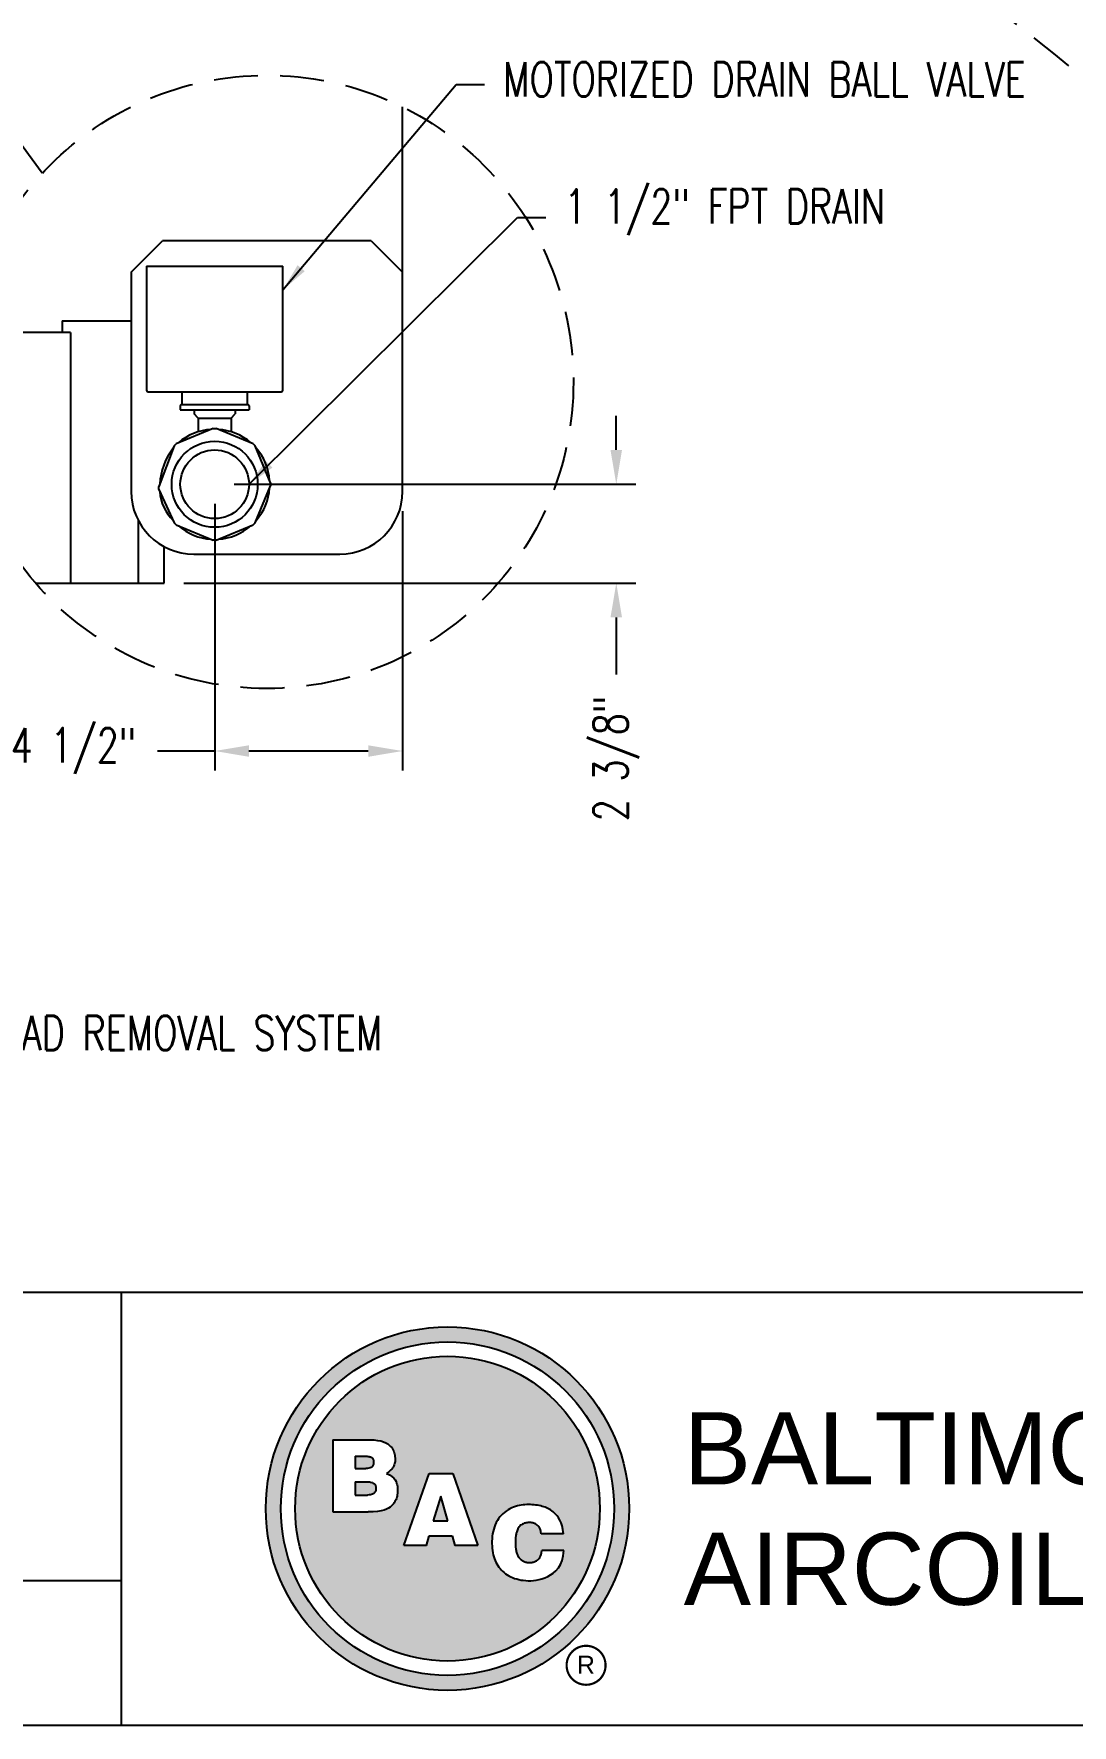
# Model space of a CAD drawing. Header units: millimetres. Extents: x 17046 to 32328, y 18593 to 29476.
# Drawn here: x 17323.8 to 17473.1, y 18593.2 to 18836.3 of the extents above; entities that cross this region are included whole.
import ezdxf
from ezdxf.enums import TextEntityAlignment as Align

# ---------------------------------------------------------------- set-up
doc = ezdxf.new("R2010")
doc.units = ezdxf.units.MM
doc.header["$LTSCALE"] = 5
doc.linetypes.add('HIDDEN', pattern=[9.525, 6.35, -3.175])
for name, color, linetype in [('PAD-REMOVAL', 3, 'Continuous'), ('RECIRCULATION-CONTROL', 3, 'Continuous'), ('TEXT', 4, 'Continuous')]:
    doc.layers.add(name, color=color, linetype=linetype)
doc.styles.add('BAC', font='swissk.ttf')
doc.styles.add('BACtblk', font='swisscl.ttf')
doc.styles.add('BACtblkBold', font='swissck.ttf')
doc.styles.add('SUBMITTAL', font='romans.shx', dxfattribs={"width": 0.75})
doc.dimstyles.new('SUBMITTAL', dxfattribs={"dimtxt": 0.09375, "dimasz": 0.09375, "dimexe": 0.03125, "dimexo": 0.0625, "dimgap": 0.0625, "dimtad": 0, "dimdec": 4, "dimzin": 4, "dimdsep": 46, "dimlunit": 4, "dimtxsty": 'SUBMITTAL', "dimcen": 0.09375, "dimclre": 6, "dimadec": 0, "dimazin": 0, "dimtfac": 1, "dimtdec": 0, "dimtofl": 0, "dimtmove": 0, "dimatfit": 3, "dimfxl": 0, "dimfrac": 2, "dimtolj": 1, "dimtzin": 4, "dimarcsym": 0})

# ---------------------------------------------------------------- blocks, each defined once
blk = doc.blocks.new('BORDER')
blk.add_line((0, 0), (1, 0))
blk = doc.blocks.new('*D12')
at = {"layer": 'RECIRCULATION-CONTROL', "color": 6, "lineweight": -2}
for p, q in [((17349.83, 18768.71), (17349.83, 18730.38)), ((17376.83, 18767.68), (17376.83, 18730.38))]:
    blk.add_line(p, q, dxfattribs=at)
at = {"layer": 'RECIRCULATION-CONTROL', "color": 3, "lineweight": -2}
for p, q in [((17349.83, 18733.2), (17341.61, 18733.2)), ((17371.9, 18733.2), (17354.76, 18733.2))]:
    blk.add_line(p, q, dxfattribs=at)
at = {"layer": 'RECIRCULATION-CONTROL', "color": 3}
for points in [[(17354.76, 18734.02), (17354.76, 18732.37), (17349.83, 18733.2)], [(17371.9, 18734.02), (17371.9, 18732.37), (17376.83, 18733.2)]]:
    blk.add_solid(points, dxfattribs=at)
at = {"layer": 'RECIRCULATION-CONTROL', "color": 3, "insert": (17329.55, 18733.2), "char_height": 4.929, "attachment_point": 5, "style": 'SUBMITTAL'}
blk.add_mtext('\\A1;4 1/2"', dxfattribs=at)
blk = doc.blocks.new('*D13')
at = {"layer": 'RECIRCULATION-CONTROL', "color": 3, "lineweight": -2}
for p, q in [((17407.55, 18776.46), (17407.55, 18781.39)), ((17407.55, 18752.4), (17407.55, 18744.19))]:
    blk.add_line(p, q, dxfattribs=at)
at = {"layer": 'RECIRCULATION-CONTROL', "color": 6, "lineweight": -2}
for p, q in [((17352.65, 18771.53), (17410.36, 18771.53)), ((17345.41, 18757.33), (17410.36, 18757.33))]:
    blk.add_line(p, q, dxfattribs=at)
at = {"layer": 'RECIRCULATION-CONTROL', "color": 3}
for points in [[(17406.72, 18776.46), (17408.37, 18776.46), (17407.55, 18771.53)], [(17406.72, 18752.4), (17408.37, 18752.4), (17407.55, 18757.33)]]:
    blk.add_solid(points, dxfattribs=at)
at = {"layer": 'RECIRCULATION-CONTROL', "color": 3, "insert": (17407.55, 18732.13), "char_height": 4.929, "attachment_point": 5, "rotation": 90, "style": 'SUBMITTAL'}
blk.add_mtext('\\A1;2 3/8"', dxfattribs=at)
blk = doc.blocks.new('bacstblk')
h = blk.add_hatch(color=150)
h.dxf.hatch_style = 1
h.paths.add_polyline_path([(3.7506, 0.375, 1), (4.3799, 0.375, 1)])
h.paths.add_polyline_path([(4.3539, 0.375, -1), (3.7765, 0.375, -1)], flags=16)
h.paths.add_polyline_path([(4.3291, 0.375, -1), (3.8014, 0.375, -1)], flags=0)
h.paths.add_polyline_path([(3.943, 0.4942), (3.9603, 0.4889), (3.9714, 0.4784), (3.9755, 0.4618), (3.9722, 0.4467), (3.9609, 0.436), (3.974, 0.427), (3.9786, 0.415), (3.9789, 0.3973), (3.9729, 0.3838), (3.9613, 0.374), (3.9476, 0.3704), (3.9345, 0.3692), (3.8665, 0.3692), (3.8665, 0.4942)], flags=0)
h.paths.add_polyline_path([(4.0335, 0.4361), (4.0742, 0.4361), (4.1177, 0.3111), (4.0779, 0.3111), (4.0731, 0.3277), (4.0333, 0.3277), (4.0286, 0.3111), (3.9895, 0.3111)], flags=0)
h.paths.add_polyline_path([(4.1681, 0.3721), (4.1826, 0.3792), (4.1988, 0.3822), (4.2152, 0.3818), (4.233, 0.3787), (4.246, 0.3717), (4.2575, 0.3605), (4.2641, 0.3456), (4.266, 0.3315), (4.2275, 0.3315), (4.227, 0.3353), (4.2262, 0.3385), (4.2251, 0.3412), (4.2237, 0.3434), (4.2223, 0.3451), (4.2207, 0.3465), (4.2191, 0.3476), (4.2174, 0.3485), (4.2158, 0.3493), (4.2143, 0.3499), (4.2128, 0.3503), (4.2112, 0.3506), (4.2097, 0.3509), (4.2082, 0.351), (4.2066, 0.351), (4.205, 0.3509), (4.2033, 0.3507), (4.2016, 0.3504), (4.1999, 0.3501), (4.1982, 0.3496), (4.1965, 0.3489), (4.1949, 0.3482), (4.1933, 0.3472), (4.1919, 0.3461), (4.1905, 0.3449), (4.1893, 0.3434), (4.1882, 0.3418), (4.1873, 0.3401), (4.1864, 0.3384), (4.1856, 0.3365), (4.185, 0.3347), (4.1844, 0.3328), (4.184, 0.3309), (4.1836, 0.329), (4.1833, 0.3272), (4.1831, 0.3253), (4.183, 0.3234), (4.1829, 0.3216), (4.1828, 0.3197), (4.1828, 0.3178), (4.1828, 0.3158), (4.1829, 0.3139), (4.1829, 0.3119), (4.1831, 0.31), (4.1832, 0.308), (4.1834, 0.3061), (4.1837, 0.3043), (4.184, 0.3025), (4.1844, 0.3007), (4.1848, 0.299), (4.1853, 0.2974), (4.1859, 0.2959), (4.1865, 0.2944), (4.1872, 0.293), (4.188, 0.2917), (4.1889, 0.2904), (4.1899, 0.2893), (4.1909, 0.2882), (4.192, 0.2871), (4.1932, 0.2862), (4.1944, 0.2853), (4.1956, 0.2846), (4.1969, 0.2839), (4.1981, 0.2834), (4.1994, 0.2829), (4.2007, 0.2825), (4.2019, 0.2822), (4.2032, 0.282), (4.2045, 0.2819), (4.2057, 0.2818), (4.207, 0.2818), (4.2083, 0.2818), (4.2096, 0.2819), (4.211, 0.282), (4.2123, 0.2821), (4.2137, 0.2824), (4.2151, 0.2828), (4.2165, 0.2833), (4.2179, 0.284), (4.2194, 0.2848), (4.2209, 0.2858), (4.2224, 0.2871), (4.2239, 0.2886), (4.2252, 0.2905), (4.2264, 0.2927), (4.2274, 0.2954), (4.2282, 0.2986), (4.2286, 0.3024), (4.2667, 0.3024), (4.2652, 0.2888), (4.2582, 0.2721), (4.2446, 0.26), (4.229, 0.2531), (4.2146, 0.2503), (4.1987, 0.2502), (4.1812, 0.2537), (4.1655, 0.2618), (4.1537, 0.2735), (4.1468, 0.2865), (4.1431, 0.3002), (4.1418, 0.3168), (4.1433, 0.3339), (4.1484, 0.3494), (4.1569, 0.3625)], flags=0)
h = blk.add_hatch(color=150)
h.dxf.hatch_style = 1
h.paths.add_polyline_path([(3.8014, 0.375, 1), (4.3291, 0.375, 1)])
h.paths.add_polyline_path([(4.0742, 0.4361), (4.1177, 0.3111), (4.0779, 0.3111), (4.0731, 0.3277), (4.0333, 0.3277), (4.0286, 0.3111), (3.9895, 0.3111), (4.0335, 0.4361)], flags=16)
h.paths.add_polyline_path([(3.974, 0.427), (3.9786, 0.415), (3.9789, 0.3973), (3.9729, 0.3838), (3.9613, 0.374), (3.9476, 0.3704), (3.9345, 0.3692), (3.8665, 0.3692), (3.8665, 0.4942), (3.943, 0.4942), (3.9603, 0.4889), (3.9714, 0.4784), (3.9755, 0.4618), (3.9722, 0.4467), (3.9609, 0.436)], flags=16)
h.paths.add_polyline_path([(4.266, 0.3315), (4.2275, 0.3315), (4.227, 0.3353), (4.2262, 0.3385), (4.2251, 0.3412), (4.2237, 0.3434), (4.2223, 0.3451), (4.2207, 0.3465), (4.2191, 0.3476), (4.2174, 0.3485), (4.2158, 0.3493), (4.2143, 0.3499), (4.2128, 0.3503), (4.2112, 0.3506), (4.2097, 0.3509), (4.2082, 0.351), (4.2066, 0.351), (4.205, 0.3509), (4.2033, 0.3507), (4.2016, 0.3504), (4.1999, 0.3501), (4.1982, 0.3496), (4.1965, 0.3489), (4.1949, 0.3482), (4.1933, 0.3472), (4.1919, 0.3461), (4.1905, 0.3449), (4.1893, 0.3434), (4.1882, 0.3418), (4.1873, 0.3401), (4.1864, 0.3384), (4.1856, 0.3365), (4.185, 0.3347), (4.1844, 0.3328), (4.184, 0.3309), (4.1836, 0.329), (4.1833, 0.3272), (4.1831, 0.3253), (4.183, 0.3234), (4.1829, 0.3216), (4.1828, 0.3197), (4.1828, 0.3178), (4.1828, 0.3158), (4.1829, 0.3139), (4.1829, 0.3119), (4.1831, 0.31), (4.1832, 0.308), (4.1834, 0.3061), (4.1837, 0.3043), (4.184, 0.3025), (4.1844, 0.3007), (4.1848, 0.299), (4.1853, 0.2974), (4.1859, 0.2959), (4.1865, 0.2944), (4.1872, 0.293), (4.188, 0.2917), (4.1889, 0.2904), (4.1899, 0.2893), (4.1909, 0.2882), (4.192, 0.2871), (4.1932, 0.2862), (4.1944, 0.2853), (4.1956, 0.2846), (4.1969, 0.2839), (4.1981, 0.2834), (4.1994, 0.2829), (4.2007, 0.2825), (4.2019, 0.2822), (4.2032, 0.282), (4.2045, 0.2819), (4.2057, 0.2818), (4.207, 0.2818), (4.2083, 0.2818), (4.2096, 0.2819), (4.211, 0.282), (4.2123, 0.2821), (4.2137, 0.2824), (4.2151, 0.2828), (4.2165, 0.2833), (4.2179, 0.284), (4.2194, 0.2848), (4.2209, 0.2858), (4.2224, 0.2871), (4.2239, 0.2886), (4.2252, 0.2905), (4.2264, 0.2927), (4.2274, 0.2954), (4.2282, 0.2986), (4.2286, 0.3024), (4.2667, 0.3024), (4.2652, 0.2888), (4.2582, 0.2721), (4.2446, 0.26), (4.229, 0.2531), (4.2146, 0.2503), (4.1987, 0.2502), (4.1812, 0.2537), (4.1655, 0.2618), (4.1537, 0.2735), (4.1468, 0.2865), (4.1431, 0.3002), (4.1418, 0.3168), (4.1433, 0.3339), (4.1484, 0.3494), (4.1569, 0.3625), (4.1681, 0.3721), (4.1826, 0.3792), (4.1988, 0.3822), (4.2152, 0.3818), (4.233, 0.3787), (4.246, 0.3717), (4.2575, 0.3605), (4.2641, 0.3456)], flags=16)
h = blk.add_hatch(color=150)
h.dxf.hatch_style = 1
h.paths.add_polyline_path([(3.9339, 0.4471), (3.9348, 0.4479), (3.9355, 0.4488), (3.936, 0.4497), (3.9364, 0.4506), (3.9368, 0.4515), (3.937, 0.4524), (3.9372, 0.4533), (3.9373, 0.4542), (3.9373, 0.4552), (3.9373, 0.4561), (3.9372, 0.457), (3.937, 0.458), (3.9368, 0.4589), (3.9365, 0.4598), (3.9362, 0.4606), (3.9358, 0.4615), (3.9352, 0.4622), (3.9346, 0.4629), (3.9339, 0.4635), (3.933, 0.464), (3.932, 0.4645), (3.9308, 0.4648), (3.9294, 0.4651), (3.9277, 0.4654), (3.9258, 0.4656), (3.9236, 0.4658), (3.921, 0.4659), (3.9054, 0.4659), (3.9054, 0.4445), (3.9237, 0.4445), (3.9267, 0.4447), (3.9292, 0.4452), (3.9312, 0.4457), (3.9327, 0.4464)])
h.paths.add_polyline_path([(3.9412, 0.4083), (3.9413, 0.4092), (3.9413, 0.4102), (3.9412, 0.4112), (3.9411, 0.4122), (3.941, 0.4132), (3.9407, 0.4142), (3.9403, 0.4152), (3.9398, 0.4161), (3.9393, 0.417), (3.9385, 0.4178), (3.9377, 0.4186), (3.9366, 0.4193), (3.9354, 0.42), (3.9339, 0.4205), (3.932, 0.4209), (3.9299, 0.4213), (3.9273, 0.4215), (3.9243, 0.4215), (3.9054, 0.4215), (3.9054, 0.3986), (3.9265, 0.3986), (3.9293, 0.3988), (3.9317, 0.3992), (3.9336, 0.3997), (3.9352, 0.4002), (3.9365, 0.4008), (3.9376, 0.4015), (3.9384, 0.4023), (3.9391, 0.403), (3.9396, 0.4038), (3.9401, 0.4047), (3.9405, 0.4055), (3.9408, 0.4064), (3.941, 0.4073)])
h.paths.add_polyline_path([(4.0534, 0.3968), (4.0405, 0.3539), (4.0658, 0.3539)])
for p, q in [((0, 0.75), (10, 0.75)), ((3.5, 0.75), (3.5, 0)), ((3.5, 0.25), (0, 0.25))]:
    blk.add_line(p, q)
at = {"color": 150}
for p, q in [((3.8665, 0.4942), (3.9302, 0.4942)), ((3.8665, 0.4942), (3.8665, 0.3692)), ((3.9054, 0.4659), (3.9054, 0.4445)), ((3.9054, 0.4659), (3.921, 0.4659)), ((3.9054, 0.4445), (3.9237, 0.4445)), ((3.9054, 0.4215), (3.9054, 0.3986)), ((3.9054, 0.4215), (3.9243, 0.4215)), ((3.9895, 0.3111), (4.0335, 0.4361)), ((4.0335, 0.4361), (4.0742, 0.4361)), ((4.0742, 0.4361), (4.1177, 0.3111)), ((3.9054, 0.3986), (3.9265, 0.3986)), ((4.0534, 0.3968), (4.0405, 0.3539)), ((4.0658, 0.3539), (4.0534, 0.3968)), ((3.8665, 0.3692), (3.9279, 0.3692)), ((4.0405, 0.3539), (4.0658, 0.3539)), ((4.0286, 0.3111), (4.0333, 0.3277)), ((4.0333, 0.3277), (4.0731, 0.3277)), ((4.0731, 0.3277), (4.0779, 0.3111)), ((4.266, 0.3315), (4.2275, 0.3315)), ((4.0286, 0.3111), (3.9895, 0.3111)), ((4.1177, 0.3111), (4.0779, 0.3111)), ((4.2667, 0.3024), (4.2286, 0.3024))]:
    blk.add_line(p, q, dxfattribs=at)
for points in [[(3.9302, 0.4942), (3.9378, 0.494), (3.9442, 0.4933), (3.9498, 0.4922), (3.9544, 0.4907), (3.9584, 0.489), (3.9617, 0.4871), (3.9644, 0.4851), (3.9666, 0.4829), (3.9685, 0.4808), (3.97, 0.4786), (3.9713, 0.4764), (3.9722, 0.4742), (3.973, 0.4719), (3.9735, 0.4697), (3.9739, 0.4675), (3.9742, 0.4654), (3.9744, 0.4632), (3.9744, 0.4611), (3.9744, 0.459), (3.9743, 0.4569), (3.974, 0.4548), (3.9735, 0.4529), (3.9729, 0.4509), (3.9722, 0.449), (3.9712, 0.4471), (3.97, 0.4454), (3.9687, 0.4436), (3.9672, 0.442), (3.9655, 0.4404), (3.9637, 0.4389), (3.9617, 0.4374), (3.9595, 0.4361)], [(3.921, 0.4659), (3.9236, 0.4658), (3.9258, 0.4656), (3.9277, 0.4654), (3.9294, 0.4651), (3.9308, 0.4648), (3.932, 0.4645), (3.933, 0.464), (3.9339, 0.4635), (3.9346, 0.4629), (3.9352, 0.4622), (3.9358, 0.4615), (3.9362, 0.4606), (3.9365, 0.4598), (3.9368, 0.4589), (3.937, 0.458), (3.9372, 0.457), (3.9373, 0.4561), (3.9373, 0.4552), (3.9373, 0.4542), (3.9372, 0.4533), (3.937, 0.4524), (3.9368, 0.4515), (3.9364, 0.4506), (3.936, 0.4497), (3.9355, 0.4488), (3.9348, 0.4479), (3.9339, 0.4471), (3.9327, 0.4464), (3.9312, 0.4457), (3.9292, 0.4452), (3.9267, 0.4447), (3.9237, 0.4445)], [(3.9243, 0.4215), (3.9273, 0.4215), (3.9299, 0.4213), (3.932, 0.4209), (3.9339, 0.4205), (3.9354, 0.42), (3.9366, 0.4193), (3.9377, 0.4186), (3.9385, 0.4178), (3.9393, 0.417), (3.9398, 0.4161), (3.9403, 0.4152), (3.9407, 0.4142), (3.941, 0.4132), (3.9411, 0.4122), (3.9412, 0.4112), (3.9413, 0.4102), (3.9413, 0.4092), (3.9412, 0.4083), (3.941, 0.4073), (3.9408, 0.4064), (3.9405, 0.4055), (3.9401, 0.4047), (3.9396, 0.4038), (3.9391, 0.403), (3.9384, 0.4023), (3.9376, 0.4015), (3.9365, 0.4008), (3.9352, 0.4002), (3.9336, 0.3997), (3.9317, 0.3992), (3.9293, 0.3988), (3.9265, 0.3986)], [(3.9595, 0.4361), (3.9648, 0.4333), (3.9689, 0.4305), (3.972, 0.4276), (3.9744, 0.4247), (3.976, 0.4218), (3.9771, 0.4188), (3.9778, 0.416), (3.9783, 0.4132), (3.9786, 0.4106), (3.9787, 0.408), (3.9787, 0.4056), (3.9787, 0.4033), (3.9785, 0.401), (3.9782, 0.3989), (3.9778, 0.3968), (3.9773, 0.3948), (3.9767, 0.3928), (3.976, 0.3909), (3.9752, 0.389), (3.9742, 0.3871), (3.973, 0.3852), (3.9716, 0.3834), (3.9699, 0.3815), (3.968, 0.3796), (3.9657, 0.3777), (3.963, 0.3758), (3.9596, 0.374), (3.9555, 0.3724), (3.9504, 0.3711), (3.9442, 0.3701), (3.9367, 0.3694), (3.9279, 0.3692)], [(4.266, 0.3315), (4.265, 0.339), (4.2636, 0.3453), (4.2619, 0.3507), (4.2598, 0.3552), (4.2576, 0.3591), (4.2553, 0.3623), (4.2528, 0.365), (4.2504, 0.3674), (4.2481, 0.3694), (4.2458, 0.3712), (4.2436, 0.3728), (4.2413, 0.3742), (4.2391, 0.3754), (4.2368, 0.3765), (4.2344, 0.3774), (4.2319, 0.3783), (4.2294, 0.379), (4.2267, 0.3797), (4.2239, 0.3803), (4.2211, 0.3808), (4.2181, 0.3812), (4.2151, 0.3816), (4.212, 0.3818), (4.2089, 0.382), (4.2058, 0.382), (4.2026, 0.382), (4.1994, 0.3818), (4.1962, 0.3815), (4.1929, 0.3811), (4.1896, 0.3805), (4.1863, 0.3797), (4.183, 0.3787), (4.1797, 0.3776), (4.1765, 0.3762), (4.1732, 0.3746), (4.1701, 0.3729), (4.167, 0.3709), (4.164, 0.3686), (4.1612, 0.3662), (4.1585, 0.3636), (4.156, 0.3607), (4.1537, 0.3576), (4.1516, 0.3543), (4.1497, 0.3509), (4.148, 0.3472), (4.1465, 0.3435), (4.1452, 0.3396), (4.1441, 0.3355), (4.1433, 0.3314), (4.1427, 0.3272), (4.1423, 0.3229), (4.1421, 0.3187), (4.1421, 0.3145), (4.1423, 0.3103), (4.1426, 0.3063), (4.1431, 0.3024), (4.1437, 0.2986), (4.1445, 0.295), (4.1454, 0.2916), (4.1465, 0.2883), (4.1477, 0.2852), (4.149, 0.2822), (4.1506, 0.2793), (4.1523, 0.2765), (4.1541, 0.2738), (4.1562, 0.2713), (4.1584, 0.2688), (4.1607, 0.2665), (4.1633, 0.2643), (4.1659, 0.2623), (4.1687, 0.2604), (4.1717, 0.2586), (4.1748, 0.257), (4.178, 0.2556), (4.1814, 0.2543), (4.185, 0.2532), (4.1887, 0.2522), (4.1925, 0.2514), (4.1965, 0.2509), (4.2007, 0.2504), (4.2051, 0.2502), (4.2096, 0.2502), (4.2142, 0.2505), (4.219, 0.2511), (4.2238, 0.2521), (4.2287, 0.2534), (4.2337, 0.2551), (4.2387, 0.2573), (4.2437, 0.2601), (4.2485, 0.2634), (4.2531, 0.2675), (4.2572, 0.2724), (4.2608, 0.2782), (4.2637, 0.2851), (4.2657, 0.2931), (4.2667, 0.3024)], [(4.2275, 0.3315), (4.227, 0.3353), (4.2262, 0.3385), (4.2251, 0.3412), (4.2237, 0.3434), (4.2223, 0.3451), (4.2207, 0.3465), (4.2191, 0.3476), (4.2174, 0.3485), (4.2158, 0.3493), (4.2143, 0.3499), (4.2128, 0.3503), (4.2112, 0.3506), (4.2097, 0.3509), (4.2082, 0.351), (4.2066, 0.351), (4.205, 0.3509), (4.2033, 0.3507), (4.2016, 0.3504), (4.1999, 0.3501), (4.1982, 0.3496), (4.1965, 0.3489), (4.1949, 0.3482), (4.1933, 0.3472), (4.1919, 0.3461), (4.1905, 0.3449), (4.1893, 0.3434), (4.1882, 0.3418), (4.1873, 0.3401), (4.1864, 0.3384), (4.1856, 0.3365), (4.185, 0.3347), (4.1844, 0.3328), (4.184, 0.3309), (4.1836, 0.329), (4.1833, 0.3272), (4.1831, 0.3253), (4.183, 0.3234), (4.1829, 0.3216), (4.1828, 0.3197), (4.1828, 0.3178), (4.1828, 0.3158), (4.1829, 0.3139), (4.1829, 0.3119), (4.1831, 0.31), (4.1832, 0.308), (4.1834, 0.3061), (4.1837, 0.3043), (4.184, 0.3025), (4.1844, 0.3007), (4.1848, 0.299), (4.1853, 0.2974), (4.1859, 0.2959), (4.1865, 0.2944), (4.1872, 0.293), (4.188, 0.2917), (4.1889, 0.2904), (4.1899, 0.2893), (4.1909, 0.2882), (4.192, 0.2871), (4.1932, 0.2862), (4.1944, 0.2853), (4.1956, 0.2846), (4.1969, 0.2839), (4.1981, 0.2834), (4.1994, 0.2829), (4.2007, 0.2825), (4.2019, 0.2822), (4.2032, 0.282), (4.2045, 0.2819), (4.2057, 0.2818), (4.207, 0.2818), (4.2083, 0.2818), (4.2096, 0.2819), (4.211, 0.282), (4.2123, 0.2821), (4.2137, 0.2824), (4.2151, 0.2828), (4.2165, 0.2833), (4.2179, 0.284), (4.2194, 0.2848), (4.2209, 0.2858), (4.2224, 0.2871), (4.2239, 0.2886), (4.2252, 0.2905), (4.2264, 0.2927), (4.2274, 0.2954), (4.2282, 0.2986), (4.2286, 0.3024)]]:
    blk.add_lwpolyline(points, dxfattribs=at)
for radius in [0.3147, 0.2887, 0.2639]:
    blk.add_circle((4.0652, 0.375), radius, dxfattribs=at)
at = {"layer": 'TEXT', "color": 150, "linetype": 'Continuous', "const_width": 0.00375}
blk.add_lwpolyline([(4.2715, 0.1037, 1), (4.339, 0.1037, 1)], format="xyb", close=True, dxfattribs=at)
at = {"layer": 'TEXT', "color": 150, "style": 'BAC'}
for s, p in [('BALTIMORE', (4.4744, 0.4169)), ('AIRCOIL COMPANY', (4.4744, 0.2084))]:
    blk.add_text(s, height=0.125, dxfattribs=at).set_placement(p)
at = {"layer": 'TEXT', "color": 150, "linetype": 'Continuous', "style": 'BAC'}
blk.add_text('R', height=0.0312, dxfattribs=at).set_placement((4.2891, 0.0891))
at = {"layer": 'TEXT', "color": 4, "style": 'BACtblkBold'}
for tag, height, p in [('MODEL1', 0.1094, (8.25, 0.5715)), ('MODEL2', 0.1094, (8.25, 0.384)), ('DWGNUM', 0.1406, (8.0938, 0.0312))]:
    blk.add_attdef(tag, text='', height=height, dxfattribs=at).set_placement(p, align=Align.CENTER)
for tag, p in [('DESC', (0.0625, 0.5312)), ('ORDER', (0.9643, 0.3438)), ('DATE', (0.5402, 0.0625))]:
    blk.add_attdef(tag, p, '', height=0.125, dxfattribs=at)
blk.add_attdef('REV', text='', height=0.1562, dxfattribs=at).set_placement((9.8438, 0.1562), align=Align.MIDDLE)
at = {"layer": 'TEXT', "color": 4, "style": 'BACtblk', "flags": 1}
blk.add_attdef('DWGBY', (2.0402, 0.0625), '', height=0.0938, dxfattribs=at)

msp = doc.modelspace()

# ---------------------------------------------------------------- linework, layer by layer
at = {"layer": 'RECIRCULATION-CONTROL'}
for p, q in [((17376.8296, 18795.0113), (17376.8296, 18825.7571)), ((17337.8296, 18801.997), (17342.3296, 18806.497)), ((17372.3296, 18806.497), (17342.3296, 18806.497)), ((17372.3296, 18806.497), (17376.8296, 18801.997)), ((17340.0265, 18802.8876), (17340.0265, 18785.06)), ((17340.0265, 18802.8876), (17359.6328, 18802.8876)), ((17359.6328, 18785.06), (17359.6328, 18802.8876)), ((17337.8296, 18801.997), (17337.8296, 18770.497)), ((17376.8296, 18770.497), (17376.8296, 18801.997)), ((17329.0938, 18793.3339), (17313.8431, 18793.3339)), ((17327.9023, 18795.0113), (17327.9023, 18793.3359)), ((17327.9023, 18795.0113), (17337.8296, 18795.0113)), ((17329.0938, 18793.3339), (17329.0938, 18757.3339)), ((17340.2627, 18784.8238), (17359.3966, 18784.8238)), ((17345.1052, 18784.8238), (17345.1052, 18782.934)), ((17354.554, 18782.934), (17354.554, 18784.8238)), ((17344.869, 18782.8159), (17344.869, 18782.2254)), ((17344.869, 18782.2254), (17354.7903, 18782.2254)), ((17354.6721, 18782.934), (17344.9871, 18782.934)), ((17346.8769, 18782.1073), (17346.7588, 18782.2254)), ((17346.8769, 18782.1073), (17346.8769, 18781.6348)), ((17347.4674, 18781.0443), (17346.8769, 18781.6348)), ((17347.4674, 18781.0443), (17352.1918, 18781.0443)), ((17347.4674, 18781.0443), (17347.4674, 18779.1676)), ((17352.1918, 18781.0443), (17352.7824, 18781.6348)), ((17352.1918, 18781.0443), (17352.1918, 18779.1676)), ((17352.7824, 18782.1073), (17352.9005, 18782.2254)), ((17352.7824, 18782.1073), (17352.7824, 18781.6348)), ((17354.7903, 18782.8159), (17354.7903, 18782.2254)), ((17349.6114, 18779.5544), (17344.3076, 18777.3575)), ((17349.6114, 18779.5544), (17350.0479, 18779.5544)), ((17355.3516, 18777.3575), (17350.0479, 18779.5544)), ((17343.999, 18777.0489), (17341.8021, 18771.2231)), ((17343.999, 18777.0489), (17344.1533, 18777.2032)), ((17344.1533, 18777.2032), (17344.3076, 18777.3575)), ((17355.3516, 18777.3575), (17355.506, 18777.2032)), ((17355.506, 18777.2032), (17355.6603, 18777.0489)), ((17357.8572, 18771.7451), (17355.6603, 18777.0489)), ((17355.6603, 18766.0049), (17357.8572, 18771.3086)), ((17357.8572, 18771.7451), (17357.8572, 18771.3086)), ((17341.8021, 18770.7867), (17341.8021, 18771.2231)), ((17341.8021, 18770.7867), (17343.999, 18766.0049)), ((17338.8438, 18766.3465), (17338.8438, 18757.3339)), ((17344.3076, 18765.6962), (17343.999, 18766.0049)), ((17344.3076, 18765.6962), (17349.6114, 18763.4993)), ((17350.0479, 18763.4993), (17355.3516, 18765.6962)), ((17355.506, 18765.8506), (17355.3516, 18765.6962)), ((17355.6603, 18766.0049), (17355.506, 18765.8506)), ((17342.5938, 18757.3339), (17342.5938, 18762.5561)), ((17350.0479, 18763.4993), (17349.6114, 18763.4993)), ((17346.8296, 18761.497), (17367.8296, 18761.497)), ((17324.0831, 18757.3339), (17342.5938, 18757.3339))]:
    msp.add_line(p, q, dxfattribs=at)
at = {"layer": 'RECIRCULATION-CONTROL', "linetype": 'HIDDEN', "ltscale": 0.2}
msp.add_circle((17357.3296, 18786.247), 44.0602, dxfattribs=at)
at = {"layer": 'RECIRCULATION-CONTROL'}
for radius in [6.1772, 4.937]:
    msp.add_circle((17349.8296, 18771.5269), radius, dxfattribs=at)
at = {"layer": 'RECIRCULATION-CONTROL', "linetype": 'HIDDEN', "ltscale": 0.2}
for centre, radius, start, end in [((17160.6509, 18699.6358), 201.5307, 35.344978, 79.021825), ((17272.9924, 18589.0433), 314.1783, 41.876518, 76.382396)]:
    msp.add_arc(centre, radius, start, end, dxfattribs=at)
at = {"layer": 'RECIRCULATION-CONTROL'}
for centre, radius, start, end in [((17340.2627, 18785.06), 0.2362, 180, 270), ((17359.3966, 18785.06), 0.2362, 270, 0), ((17344.9871, 18782.8159), 0.1181, 90, 180), ((17354.6721, 18782.8159), 0.1181, 0, 90), ((17349.8296, 18771.5269), 7.9134, 93.898704, 131.101296), ((17346.995, 18779.1676), 0.4724, 348.905425, 0), ((17349.8296, 18771.5269), 7.9134, 48.898704, 86.101296), ((17352.6643, 18779.1676), 0.4724, 180, 191.094578), ((17351.3857, 18770.9751), 9.4682, 142.575277, 176.561725), ((17349.8296, 18771.5269), 7.9134, 3.898704, 41.101296), ((17346.8296, 18770.497), 9, 180, 270), ((17348.4379, 18770.9784), 6.5234, 184.498074, 225.511767), ((17349.8296, 18771.5269), 7.9134, 318.898704, 356.101296), ((17367.8296, 18770.497), 9, 270, 0), ((17349.8296, 18771.5269), 7.9134, 228.898704, 266.101296), ((17349.8296, 18771.5269), 7.9134, 273.898704, 311.101296)]:
    msp.add_arc(centre, radius, start, end, dxfattribs=at)

# ---------------------------------------------------------------- block references
for name, xscale, yscale, zscale in [('BORDER', 829.7698563356048, 622.3273922517036, 829.7698563356048), ('bacstblk', 82.97698563356047, 82.97698563356047, 82.97698563356047)]:
    msp.add_blockref(name, (17045.9751, 18593.206), dxfattribs=dict(xscale=xscale, yscale=yscale, zscale=zscale))

# ---------------------------------------------------------------- texts
at = {"layer": 'PAD-REMOVAL', "insert": (17304.3693, 18692.6905), "char_height": 4.930002, "width": 90.433797, "attachment_point": 4, "style": 'SUBMITTAL'}
msp.add_mtext('EASY PAD REMOVAL SYSTEM', dxfattribs=at)
at = {"layer": 'RECIRCULATION-CONTROL', "char_height": 4.93, "attachment_point": 4, "style": 'SUBMITTAL'}
for s, insert, width in [('MOTORIZED DRAIN BALL VALVE', (17391.2963, 18829.7388), 72.377376), ('1 1/2" FPT DRAIN', (17400.0792, 18810.6385), 71.503242)]:
    msp.add_mtext(s, dxfattribs=dict(at, insert=insert, width=width))

# ---------------------------------------------------------------- dimensions: what is measured, and where the dimension line sits
at = {"layer": 'RECIRCULATION-CONTROL', "color": 3}
dim = msp.add_linear_dim(base=(17407.5452575406, 18757.3338869129), p1=(17349.8296263746, 18771.5268869129), p2=(17342.5938403351, 18757.3338869129), angle=90, dimstyle='SUBMITTAL', override={"dimscale": 70.42, "dimtxt": 0.07, "dimasz": 0.07, "dimexe": 0.04, "dimexo": 0.04, "dimgap": 0.03125, "dimdec": 3, "dimlfac": 0.166667, "dimzin": 3, "dimclrd": 3, "dimclrt": 3, "dimtdec": 3, "dimtix": 1}, dxfattribs=at)
dim.commit()
dim.dimension.update_dxf_attribs({"geometry": '*D13', "text_midpoint": (17407.5452575406, 18732.1293952463), "dimtype": 160})
dim = msp.add_linear_dim(base=(17376.8296, 18733.1959), p1=(17349.8296, 18771.5269), p2=(17376.8296, 18770.497), dimstyle='SUBMITTAL', override={"dimscale": 70.42, "dimtxt": 0.07, "dimasz": 0.07, "dimexe": 0.04, "dimexo": 0.04, "dimgap": 0.03125, "dimdec": 3, "dimlfac": 0.166667, "dimzin": 3, "dimclrd": 3, "dimclrt": 3, "dimtdec": 3, "dimtix": 1}, dxfattribs=at)
dim.commit()
dim.dimension.update_dxf_attribs({"geometry": '*D12', "text_midpoint": (17329.5545, 18733.1959), "dimtype": 160})

# ---------------------------------------------------------------- leaders
at = {"layer": 'RECIRCULATION-CONTROL', "annotation_type": 0, "has_hookline": 1, "hookline_direction": 0}
for points, text_width in [([(17359.6328, 18799.4695), (17384.5489, 18828.9766), (17388.6215, 18828.9766)], 65.6746), ([(17354.7666, 18771.5269), (17393.3319, 18809.8763), (17397.4045, 18809.8763)], 51.765)]:
    msp.add_leader(points, dimstyle='SUBMITTAL', override={"dimscale": 58.18, "dimasz": 0.07, "dimgap": 0.03, "dimcen": 4.055284, "dimarcsym": 1}, dxfattribs=dict(at, text_width=text_width))

doc.saveas('drawing.dxf')
